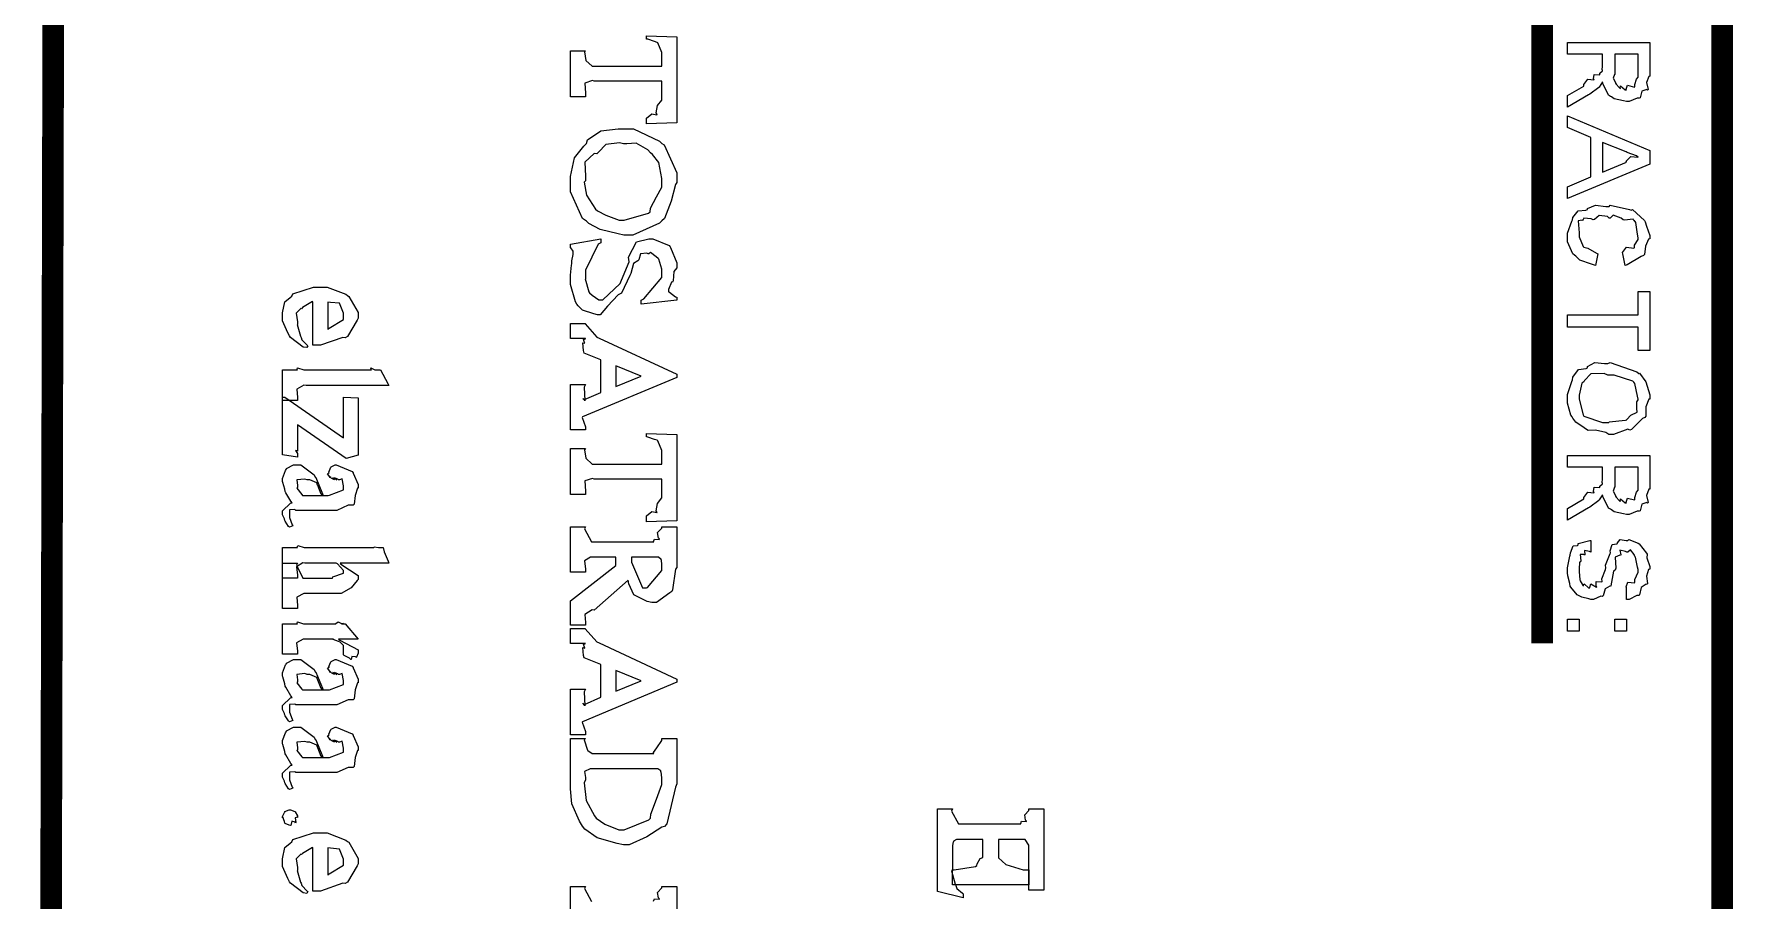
# Model space of a CAD drawing. Extents: x 0.4 to 11.2, y 0.4 to 16.
# Drawn here: x 1.385 to 2.172, y 1.698 to 2.099 of the extents above; entities that cross this region are included whole.
import ezdxf

# ---------------------------------------------------------------- set-up
doc = ezdxf.new("R2010")
doc.units = 0
doc.layers.get('0').update_dxf_attribs({"linetype": 'CONTINUOUS'})

msp = doc.modelspace()

# ---------------------------------------------------------------- linework, layer by layer
at = {"color": 230, "const_width": 0.01}
msp.add_lwpolyline([(1.38997, 0.478353), (1.39501, 2.56999)], dxfattribs=at)
msp.add_lwpolyline([(2.16667, 0.476671), (2.16667, 2.56999), (2.16667, 0.476671), (2.16667, 2.56999), (2.16667, 0.476671)], close=True, dxfattribs=at)
at = {"color": 140, "const_width": 0.01}
msp.add_lwpolyline([(2.08333, 2.54665), (2.08333, 1.81668)], dxfattribs=at)
at = {"color": 0}
for points in [[(1.66851, 2.05729), (1.66851, 2.05925), (1.66862, 2.06), (1.67101, 2.06201), (1.67339, 2.06153), (1.6735, 2.06164), (1.67307, 2.06239), (1.67361, 2.06575), (1.67567, 2.06836), (1.67567, 2.06922), (1.67567, 2.07704), (1.64442, 2.07704), (1.64356, 2.07736), (1.63997, 2.07617), (1.64031, 2.07146), (1.64031, 2.06988), (1.63336, 2.06988), (1.63336, 2.09115), (1.64031, 2.09115), (1.63981, 2.0906), (1.64046, 2.08669), (1.64344, 2.08399), (1.64442, 2.08399), (1.67567, 2.08399), (1.67567, 2.08876), (1.67562, 2.09033), (1.67389, 2.09478), (1.6735, 2.09506), (1.67236, 2.09543), (1.66922, 2.09646), (1.66851, 2.09657), (1.66851, 2.0981), (1.68261, 2.09765), (1.68261, 2.05772), (1.66851, 2.05729)], [(1.6581, 2.00569), (1.65543, 2.00635), (1.64708, 2.00831), (1.64187, 2.01112), (1.64074, 2.01221), (1.63889, 2.01346), (1.63336, 2.02588), (1.63336, 2.03), (1.63336, 2.03288), (1.63519, 2.0415), (1.63954, 2.04704), (1.64074, 2.04824), (1.64128, 2.04992), (1.64751, 2.05414), (1.65549, 2.05496), (1.6581, 2.05496), (1.66249, 2.05496), (1.67458, 2.04937), (1.67567, 2.04824), (1.67681, 2.04764), (1.68261, 2.03461), (1.68261, 2.03022), (1.68201, 2.02924), (1.67996, 2.02149), (1.67686, 2.01351), (1.67567, 2.01243), (1.67453, 2.01139), (1.66222, 2.00569), (1.6581, 2.00569)], [(1.65787, 2.01264), (1.65826, 2.01269), (1.66949, 2.0159), (1.67025, 2.01654), (1.67042, 2.01824), (1.67318, 2.02344), (1.67567, 2.02806), (1.67567, 2.02957), (1.67567, 2.03207), (1.67432, 2.03939), (1.67133, 2.04312), (1.67046, 2.04389), (1.66917, 2.04531), (1.66385, 2.04839), (1.6594, 2.04801), (1.65787, 2.04801), (1.65603, 2.04856), (1.64968, 2.04779), (1.64632, 2.04422), (1.64551, 2.04346), (1.64432, 2.04363), (1.64008, 2.0395), (1.64031, 2.03304), (1.64031, 2.03088), (1.63976, 2.03028), (1.64085, 2.02425), (1.64501, 2.01785), (1.64594, 2.01699), (1.64594, 2.01699), (1.64974, 2.01503), (1.65588, 2.01264), (1.65787, 2.01264)], [(1.64594, 1.96886), (1.64421, 1.9694), (1.63894, 1.97108), (1.63693, 1.9731), (1.63639, 1.97385), (1.63564, 1.97483), (1.63336, 1.98292), (1.63336, 1.98557), (1.63336, 1.98731), (1.6339, 1.99186), (1.634, 1.99251), (1.63406, 1.99382), (1.63465, 1.99675), (1.63465, 1.99772), (1.6346, 1.99832), (1.63357, 1.99983), (1.63336, 1.99989), (1.63336, 2.00163), (1.64746, 2.00401), (1.64746, 2.00228), (1.64626, 2.00157), (1.64031, 1.98958), (1.64031, 1.98557), (1.64019, 1.98557), (1.64193, 1.97954), (1.64225, 1.97906), (1.64225, 1.97906), (1.64344, 1.97803), (1.64649, 1.97581), (1.64746, 1.97581), (1.64839, 1.97586), (1.65636, 1.9834), (1.65701, 1.98492), (1.66049, 1.99337), (1.66021, 1.99556), (1.6639, 2.00271), (1.66965, 2.00401), (1.67156, 2.00401), (1.67156, 2.00401), (1.6791, 2.00097), (1.67958, 2.00032), (1.67974, 2), (1.68261, 1.99294), (1.68261, 1.99056), (1.68261, 1.99056), (1.68121, 1.98893), (1.68099, 1.9846), (1.68067, 1.98406), (1.68018, 1.98406), (1.67871, 1.98062), (1.67871, 1.97949), (1.67871, 1.97949), (1.67925, 1.97939), (1.68197, 1.97721), (1.68261, 1.97711), (1.68261, 1.97558), (1.66612, 1.97385), (1.66612, 1.97558), (1.66732, 1.97635), (1.67567, 1.98622), (1.67567, 1.98947), (1.67562, 1.99007), (1.67426, 1.99457), (1.67393, 1.9949), (1.67312, 1.99567), (1.67046, 1.99772), (1.66965, 1.99707), (1.66938, 1.99707), (1.66868, 1.99744), (1.66585, 1.99718), (1.66499, 1.99436), (1.66461, 1.99382), (1.66456, 1.99393), (1.6626, 1.99257), (1.66135, 1.98796), (1.66092, 1.98708), (1.65701, 1.97885), (1.65539, 1.97814), (1.6505, 1.97282), (1.64708, 1.96886), (1.64594, 1.96886)], [(1.51129, 1.95367), (1.50956, 1.95394), (1.50379, 1.95844), (1.50325, 1.9591), (1.50244, 1.9605), (1.5, 1.96615), (1.5, 1.96799), (1.5, 1.96972), (1.50108, 1.97493), (1.50364, 1.97689), (1.50435, 1.97754), (1.50483, 1.97857), (1.51443, 1.98167), (1.51758, 1.98167), (1.52072, 1.98167), (1.52935, 1.9784), (1.53017, 1.97775), (1.53082, 1.97743), (1.53515, 1.96989), (1.53515, 1.96733), (1.53456, 1.96647), (1.53011, 1.95882), (1.52908, 1.95822), (1.528, 1.95844), (1.51758, 1.95475), (1.51411, 1.95475), (1.51411, 1.97472), (1.51394, 1.97499), (1.50928, 1.97222), (1.5089, 1.97168), (1.50846, 1.97185), (1.50635, 1.96963), (1.50694, 1.96565), (1.50694, 1.96431), (1.50689, 1.96431), (1.5084, 1.95893), (1.50868, 1.95844), (1.50868, 1.95844), (1.509, 1.95736), (1.51144, 1.95475), (1.51172, 1.95454), (1.51129, 1.95367)], [(1.52106, 1.96212), (1.52165, 1.96272), (1.52821, 1.96669), (1.52821, 1.96799), (1.52821, 1.96957), (1.52636, 1.97424), (1.52225, 1.97456), (1.52106, 1.97472), (1.52106, 1.96212)], [(1.63336, 1.91553), (1.63336, 1.93658), (1.64031, 1.93658), (1.63976, 1.93539), (1.64008, 1.92899), (1.64008, 1.92899), (1.63986, 1.92931), (1.63917, 1.93018), (1.63986, 1.92964), (1.63986, 1.92964), (1.64746, 1.93289), (1.64746, 1.94808), (1.63965, 1.95111), (1.63938, 1.95231), (1.63911, 1.95594), (1.64008, 1.95568), (1.64008, 1.95568), (1.63986, 1.95606), (1.63943, 1.95742), (1.64031, 1.95774), (1.64031, 1.95785), (1.63336, 1.95785), (1.63336, 1.96479), (1.64031, 1.96479), (1.64019, 1.96468), (1.64556, 1.95856), (1.6466, 1.95806), (1.68261, 1.94135), (1.68261, 1.93983), (1.639, 1.9216), (1.63878, 1.92139), (1.64031, 1.91699), (1.64031, 1.91553), (1.63336, 1.91553)], [(1.5, 1.92925), (1.5, 1.94336), (1.50694, 1.94336), (1.50689, 1.94347), (1.50706, 1.94428), (1.50993, 1.94336), (1.51085, 1.94336), (1.54124, 1.94336), (1.54112, 1.94347), (1.54096, 1.94428), (1.54281, 1.94336), (1.5434, 1.94336), (1.5434, 1.94336), (1.54406, 1.94336), (1.54406, 1.94336), (1.54536, 1.94336), (1.54536, 1.94336), (1.54883, 1.93707), (1.54926, 1.93619), (1.51107, 1.93619), (1.50999, 1.93625), (1.50662, 1.93451), (1.50694, 1.93061), (1.50694, 1.92925), (1.5, 1.92925)], [(1.6544, 1.93571), (1.66612, 1.94049), (1.6544, 1.94526), (1.6544, 1.93571)], [(1.50694, 1.90294), (1.5, 1.90403), (1.5, 1.93072), (1.50108, 1.93072), (1.52821, 1.91183), (1.52821, 1.91857), (1.52821, 1.9196), (1.52821, 1.92193), (1.52821, 1.92269), (1.52821, 1.92296), (1.52821, 1.92361), (1.52821, 1.92378), (1.52821, 1.93072), (1.53515, 1.9305), (1.53515, 1.90381), (1.52951, 1.90229), (1.50694, 1.91792), (1.50694, 1.90989), (1.50694, 1.90989), (1.50694, 1.90679), (1.50694, 1.90576), (1.50683, 1.90593), (1.50608, 1.90608), (1.50694, 1.90457), (1.50694, 1.90403), (1.50694, 1.90294)], [(1.66851, 1.87304), (1.66851, 1.875), (1.66862, 1.87576), (1.67101, 1.87776), (1.67339, 1.87728), (1.6735, 1.87739), (1.67307, 1.87815), (1.67361, 1.88151), (1.67567, 1.88411), (1.67567, 1.88499), (1.67567, 1.89279), (1.64442, 1.89279), (1.64356, 1.89312), (1.63997, 1.89193), (1.64031, 1.88721), (1.64031, 1.88564), (1.63336, 1.88564), (1.63336, 1.9069), (1.64031, 1.9069), (1.63981, 1.90636), (1.64046, 1.90246), (1.64344, 1.89974), (1.64442, 1.89974), (1.67567, 1.89974), (1.67567, 1.90451), (1.67562, 1.90608), (1.67389, 1.91054), (1.6735, 1.91081), (1.67236, 1.91118), (1.66922, 1.91222), (1.66851, 1.91233), (1.66851, 1.91385), (1.68261, 1.91342), (1.68261, 1.87349), (1.66851, 1.87304)], [(1.50325, 1.8705), (1.50282, 1.87088), (1.50131, 1.87332), (1.50108, 1.87354), (1.50092, 1.8744), (1.5, 1.87619), (1.5, 1.87679), (1.5, 1.87804), (1.50379, 1.88167), (1.50456, 1.88178), (1.5039, 1.88249), (1.50157, 1.8865), (1.50131, 1.88699), (1.50108, 1.88807), (1.50017, 1.89128), (1.5, 1.89165), (1.5, 1.89176), (1.5, 1.89312), (1.50146, 1.89681), (1.50174, 1.89719), (1.50196, 1.89774), (1.50521, 1.89936), (1.50629, 1.89936), (1.50851, 1.89936), (1.51465, 1.89469), (1.51519, 1.89372), (1.5154, 1.89356), (1.51861, 1.88601), (1.51888, 1.88525), (1.52126, 1.88525), (1.52181, 1.88531), (1.52821, 1.88775), (1.52821, 1.88851), (1.52821, 1.8896), (1.52761, 1.89285), (1.52647, 1.89242), (1.52604, 1.89242), (1.52561, 1.89268), (1.52408, 1.89333), (1.52518, 1.89242), (1.52518, 1.89242), (1.52474, 1.89268), (1.52328, 1.89333), (1.52408, 1.89242), (1.52408, 1.89242), (1.52354, 1.89274), (1.52186, 1.89361), (1.52235, 1.8935), (1.52235, 1.8935), (1.52192, 1.89387), (1.52083, 1.89529), (1.52171, 1.89578), (1.52171, 1.89589), (1.52154, 1.89606), (1.52246, 1.89833), (1.52257, 1.89849), (1.52257, 1.89849), (1.52436, 1.89936), (1.52496, 1.89936), (1.52496, 1.89936), (1.53233, 1.89632), (1.53276, 1.89567), (1.53276, 1.89546), (1.53515, 1.89025), (1.53515, 1.88851), (1.53478, 1.88851), (1.53364, 1.88525), (1.53321, 1.88112), (1.53276, 1.88069), (1.53043, 1.88069), (1.52522, 1.87831), (1.52344, 1.87831), (1.50629, 1.87831), (1.50569, 1.87869), (1.50325, 1.87858), (1.50325, 1.87646), (1.50325, 1.87571), (1.50325, 1.87571), (1.50325, 1.87494), (1.50456, 1.87164), (1.50478, 1.87115), (1.50325, 1.8705)], [(1.50933, 1.88525), (1.51867, 1.88525), (1.51801, 1.88585), (1.51644, 1.88981), (1.51628, 1.89003), (1.5159, 1.891), (1.51264, 1.89242), (1.5115, 1.89242), (1.51042, 1.89279), (1.50667, 1.89247), (1.50694, 1.88986), (1.50694, 1.88894), (1.50694, 1.88894), (1.50667, 1.88861), (1.50896, 1.88564), (1.50933, 1.88525)], [(1.63336, 1.82514), (1.63336, 1.83643), (1.6544, 1.85271), (1.6544, 1.85661), (1.64356, 1.85661), (1.64268, 1.85667), (1.63986, 1.85493), (1.64031, 1.85101), (1.64031, 1.84967), (1.63336, 1.84967), (1.63336, 1.87071), (1.64031, 1.87071), (1.63981, 1.86974), (1.64313, 1.86376), (1.64421, 1.86376), (1.67199, 1.86376), (1.67188, 1.86393), (1.67225, 1.86501), (1.67449, 1.86486), (1.67458, 1.86507), (1.6741, 1.86546), (1.67372, 1.868), (1.67567, 1.87007), (1.67567, 1.87071), (1.68261, 1.87071), (1.68261, 1.85183), (1.68201, 1.85113), (1.68067, 1.84147), (1.68024, 1.84076), (1.67936, 1.84011), (1.67318, 1.83556), (1.67111, 1.83556), (1.66894, 1.83615), (1.66265, 1.83914), (1.66043, 1.84424), (1.66004, 1.84597), (1.64442, 1.83208), (1.6435, 1.83231), (1.63997, 1.83014), (1.64031, 1.82639), (1.64031, 1.82514), (1.63336, 1.82514)], [(1.5, 1.83285), (1.5, 1.85389), (1.50694, 1.85389), (1.50646, 1.85292), (1.50944, 1.84694), (1.51042, 1.84694), (1.52322, 1.84694), (1.52328, 1.84754), (1.52821, 1.84924), (1.52821, 1.84978), (1.52821, 1.85053), (1.5255, 1.85357), (1.52496, 1.85389), (1.51042, 1.85389), (1.5095, 1.85394), (1.50651, 1.85221), (1.50694, 1.84831), (1.50694, 1.84694), (1.5, 1.84694), (1.5, 1.86106), (1.50694, 1.86106), (1.50689, 1.86117), (1.50711, 1.86199), (1.5101, 1.86106), (1.51107, 1.86106), (1.54232, 1.86106), (1.54254, 1.86139), (1.54449, 1.86106), (1.54514, 1.86106), (1.54514, 1.86106), (1.54536, 1.86106), (1.54536, 1.86106), (1.54665, 1.86106), (1.54665, 1.86106), (1.54704, 1.8591), (1.54893, 1.85476), (1.54926, 1.85389), (1.52669, 1.85389), (1.52707, 1.85335), (1.53515, 1.8481), (1.53515, 1.84631), (1.53456, 1.84586), (1.53185, 1.84239), (1.52718, 1.83979), (1.52561, 1.83979), (1.51107, 1.83979), (1.50999, 1.83985), (1.50662, 1.83817), (1.50694, 1.83421), (1.50694, 1.83285), (1.5, 1.83285)], [(1.66851, 1.8425), (1.66911, 1.84256), (1.67567, 1.85038), (1.67567, 1.85292), (1.67567, 1.85346), (1.67551, 1.85504), (1.67546, 1.85508), (1.6754, 1.85553), (1.67415, 1.85661), (1.67372, 1.85661), (1.66157, 1.85661), (1.66157, 1.85428), (1.66678, 1.8425), (1.66851, 1.8425)], [(1.53168, 1.80931), (1.53103, 1.8099), (1.5286, 1.81108), (1.52821, 1.81142), (1.52821, 1.81147), (1.52821, 1.81201), (1.52821, 1.81326), (1.52821, 1.81364), (1.52821, 1.81401), (1.52821, 1.81489), (1.52821, 1.81515), (1.52821, 1.81565), (1.52696, 1.81711), (1.52669, 1.81733), (1.52593, 1.81754), (1.52354, 1.81853), (1.52365, 1.81862), (1.52365, 1.81862), (1.51064, 1.81862), (1.50965, 1.81868), (1.50657, 1.81694), (1.50694, 1.81304), (1.50694, 1.81168), (1.5, 1.81168), (1.5, 1.82579), (1.50694, 1.82579), (1.50683, 1.8259), (1.507, 1.82671), (1.50976, 1.82579), (1.51064, 1.82579), (1.52474, 1.82579), (1.52474, 1.82585), (1.52587, 1.82671), (1.52767, 1.82579), (1.52821, 1.82579), (1.52821, 1.82585), (1.52756, 1.82579), (1.52735, 1.82579), (1.52908, 1.82579), (1.53515, 1.81862), (1.52604, 1.81862), (1.52658, 1.81814), (1.53515, 1.81364), (1.53515, 1.81213), (1.53515, 1.81213), (1.53429, 1.81028), (1.53407, 1.81017), (1.53381, 1.81044), (1.53222, 1.81065), (1.53185, 1.80931), (1.53168, 1.80931)], [(1.63336, 1.77436), (1.63336, 1.79542), (1.64031, 1.79542), (1.63976, 1.79422), (1.64008, 1.78782), (1.64008, 1.78782), (1.63986, 1.78814), (1.63917, 1.78901), (1.63986, 1.78847), (1.63986, 1.78847), (1.64746, 1.79172), (1.64746, 1.80692), (1.63965, 1.80994), (1.63938, 1.81114), (1.63911, 1.81478), (1.64008, 1.81451), (1.64008, 1.81451), (1.63986, 1.81489), (1.63943, 1.81625), (1.64031, 1.81657), (1.64031, 1.81668), (1.63336, 1.81668), (1.63336, 1.82362), (1.64031, 1.82362), (1.64019, 1.82351), (1.64556, 1.81739), (1.6466, 1.81689), (1.68261, 1.80018), (1.68261, 1.79867), (1.639, 1.78043), (1.63878, 1.78022), (1.64031, 1.77582), (1.64031, 1.77436), (1.63336, 1.77436)], [(1.50325, 1.78039), (1.50282, 1.78076), (1.50131, 1.78321), (1.50108, 1.78342), (1.50092, 1.78429), (1.5, 1.78608), (1.5, 1.78668), (1.5, 1.78792), (1.50379, 1.79156), (1.50456, 1.79167), (1.5039, 1.79237), (1.50157, 1.79639), (1.50131, 1.79688), (1.50108, 1.79796), (1.50017, 1.80117), (1.5, 1.80154), (1.5, 1.80165), (1.5, 1.803), (1.50146, 1.80669), (1.50174, 1.80707), (1.50196, 1.80761), (1.50521, 1.80925), (1.50629, 1.80925), (1.50851, 1.80925), (1.51465, 1.80458), (1.51519, 1.8036), (1.5154, 1.80344), (1.51861, 1.7959), (1.51888, 1.79514), (1.52126, 1.79514), (1.52181, 1.79519), (1.52821, 1.79764), (1.52821, 1.79839), (1.52821, 1.79949), (1.52761, 1.80274), (1.52647, 1.80231), (1.52604, 1.80231), (1.52561, 1.80257), (1.52408, 1.80322), (1.52518, 1.80231), (1.52518, 1.80231), (1.52474, 1.80257), (1.52328, 1.80322), (1.52408, 1.80231), (1.52408, 1.80231), (1.52354, 1.80263), (1.52186, 1.8035), (1.52235, 1.80339), (1.52235, 1.80339), (1.52192, 1.80376), (1.52083, 1.80518), (1.52171, 1.80567), (1.52171, 1.80578), (1.52154, 1.80593), (1.52246, 1.80821), (1.52257, 1.80838), (1.52257, 1.80838), (1.52436, 1.80925), (1.52496, 1.80925), (1.52496, 1.80925), (1.53233, 1.80621), (1.53276, 1.80556), (1.53276, 1.80533), (1.53515, 1.80012), (1.53515, 1.79839), (1.53478, 1.79839), (1.53364, 1.79514), (1.53321, 1.79101), (1.53276, 1.79058), (1.53043, 1.79058), (1.52522, 1.78819), (1.52344, 1.78819), (1.50629, 1.78819), (1.50569, 1.78857), (1.50325, 1.78847), (1.50325, 1.78635), (1.50325, 1.7856), (1.50325, 1.7856), (1.50325, 1.78483), (1.50456, 1.78153), (1.50478, 1.78103), (1.50325, 1.78039)], [(1.50933, 1.79514), (1.51867, 1.79514), (1.51801, 1.79574), (1.51644, 1.79969), (1.51628, 1.79992), (1.5159, 1.80089), (1.51264, 1.80231), (1.5115, 1.80231), (1.51042, 1.80268), (1.50667, 1.80236), (1.50694, 1.79975), (1.50694, 1.79883), (1.50694, 1.79883), (1.50667, 1.7985), (1.50896, 1.79551), (1.50933, 1.79514)], [(1.6544, 1.79454), (1.66612, 1.79932), (1.6544, 1.8041), (1.6544, 1.79454)], [(1.50325, 1.74903), (1.50282, 1.7494), (1.50131, 1.75185), (1.50108, 1.75206), (1.50092, 1.75293), (1.5, 1.75472), (1.5, 1.75532), (1.5, 1.75657), (1.50379, 1.76019), (1.50456, 1.76031), (1.5039, 1.76101), (1.50157, 1.76503), (1.50131, 1.76551), (1.50108, 1.7666), (1.50017, 1.76981), (1.5, 1.77018), (1.5, 1.77029), (1.5, 1.77165), (1.50146, 1.77533), (1.50174, 1.77572), (1.50196, 1.77626), (1.50521, 1.77789), (1.50629, 1.77789), (1.50851, 1.77789), (1.51465, 1.77322), (1.51519, 1.77225), (1.5154, 1.77208), (1.51861, 1.76454), (1.51888, 1.76378), (1.52126, 1.76378), (1.52181, 1.76383), (1.52821, 1.76628), (1.52821, 1.76704), (1.52821, 1.76813), (1.52761, 1.77138), (1.52647, 1.77094), (1.52604, 1.77094), (1.52561, 1.77121), (1.52408, 1.77186), (1.52518, 1.77094), (1.52518, 1.77094), (1.52474, 1.77121), (1.52328, 1.77186), (1.52408, 1.77094), (1.52408, 1.77094), (1.52354, 1.77126), (1.52186, 1.77214), (1.52235, 1.77203), (1.52235, 1.77203), (1.52192, 1.7724), (1.52083, 1.77382), (1.52171, 1.77431), (1.52171, 1.77442), (1.52154, 1.77458), (1.52246, 1.77686), (1.52257, 1.77701), (1.52257, 1.77701), (1.52436, 1.77789), (1.52496, 1.77789), (1.52496, 1.77789), (1.53233, 1.77485), (1.53276, 1.77419), (1.53276, 1.77399), (1.53515, 1.76878), (1.53515, 1.76704), (1.53478, 1.76704), (1.53364, 1.76378), (1.53321, 1.75965), (1.53276, 1.75922), (1.53043, 1.75922), (1.52522, 1.75683), (1.52344, 1.75683), (1.50629, 1.75683), (1.50569, 1.75722), (1.50325, 1.75711), (1.50325, 1.75499), (1.50325, 1.75424), (1.50325, 1.75424), (1.50325, 1.75347), (1.50456, 1.75017), (1.50478, 1.74968), (1.50325, 1.74903)], [(1.50933, 1.76378), (1.51867, 1.76378), (1.51801, 1.76438), (1.51644, 1.76833), (1.51628, 1.76856), (1.5159, 1.76953), (1.51264, 1.77094), (1.5115, 1.77094), (1.51042, 1.77132), (1.50667, 1.771), (1.50694, 1.76839), (1.50694, 1.76747), (1.50694, 1.76747), (1.50667, 1.76714), (1.50896, 1.76417), (1.50933, 1.76378)], [(1.65787, 1.72342), (1.65494, 1.72407), (1.64567, 1.72657), (1.64008, 1.73068), (1.639, 1.7321), (1.63758, 1.73443), (1.63406, 1.7424), (1.63336, 1.74935), (1.63336, 1.75162), (1.63336, 1.77268), (1.64031, 1.77268), (1.63976, 1.77203), (1.64122, 1.76731), (1.64139, 1.76704), (1.64139, 1.76704), (1.6435, 1.76574), (1.64421, 1.76574), (1.67199, 1.76574), (1.67182, 1.76611), (1.67339, 1.76839), (1.67567, 1.77165), (1.67567, 1.77268), (1.68261, 1.77268), (1.68261, 1.75162), (1.68201, 1.75017), (1.67796, 1.73313), (1.67697, 1.73188), (1.67572, 1.73156), (1.66872, 1.72715), (1.6606, 1.72342), (1.65787, 1.72342)], [(1.65787, 1.73036), (1.65826, 1.73042), (1.66965, 1.73492), (1.67046, 1.73579), (1.67057, 1.73763), (1.67324, 1.74457), (1.67567, 1.75136), (1.67567, 1.75358), (1.67567, 1.7545), (1.67535, 1.75717), (1.67524, 1.75726), (1.67518, 1.75765), (1.67378, 1.75857), (1.67329, 1.75857), (1.64333, 1.75857), (1.64247, 1.75863), (1.63981, 1.75737), (1.64031, 1.75456), (1.64031, 1.75358), (1.63976, 1.75206), (1.64068, 1.74397), (1.64447, 1.73682), (1.64529, 1.73579), (1.64529, 1.73579), (1.64936, 1.73292), (1.65576, 1.73036), (1.65787, 1.73036)], [(1.50369, 1.73242), (1.50315, 1.73247), (1.50131, 1.73335), (1.50108, 1.73351), (1.50097, 1.73421), (1.50017, 1.73622), (1.5, 1.73589), (1.5, 1.73589), (1.5, 1.73654), (1.50092, 1.73833), (1.50108, 1.7385), (1.50114, 1.73882), (1.5031, 1.73958), (1.50369, 1.73958), (1.50369, 1.73958), (1.50575, 1.73887), (1.50586, 1.73872), (1.50586, 1.73872), (1.50694, 1.73676), (1.50694, 1.73611), (1.50683, 1.73622), (1.50586, 1.73594), (1.50624, 1.73367), (1.50608, 1.73351), (1.50586, 1.73389), (1.50429, 1.73438), (1.50385, 1.73242), (1.50369, 1.73242)], [(1.81526, 1.69879), (1.80333, 1.70182), (1.80333, 1.74001), (1.81028, 1.74001), (1.80979, 1.73904), (1.8131, 1.73307), (1.81418, 1.73307), (1.84196, 1.73307), (1.84185, 1.73324), (1.84224, 1.73432), (1.84446, 1.73415), (1.84457, 1.73438), (1.84407, 1.73475), (1.84369, 1.73731), (1.84565, 1.73936), (1.84565, 1.74001), (1.8526, 1.74001), (1.8526, 1.70247), (1.84565, 1.70247), (1.84565, 1.704), (1.84565, 1.70469), (1.84565, 1.70632), (1.84565, 1.70682), (1.8456, 1.70757), (1.84565, 1.71094), (1.84565, 1.71203), (1.84565, 1.72222), (1.8456, 1.72319), (1.84386, 1.72592), (1.84326, 1.72592), (1.83154, 1.72592), (1.83154, 1.71767), (1.83154, 1.71739), (1.83501, 1.71436), (1.84299, 1.71181), (1.84565, 1.71181), (1.84565, 1.70486), (1.81028, 1.70486), (1.81028, 1.71181), (1.81099, 1.71186), (1.82096, 1.71343), (1.82156, 1.71376), (1.82167, 1.71463), (1.82314, 1.71707), (1.82437, 1.71756), (1.82437, 1.71767), (1.82437, 1.72592), (1.81244, 1.72592), (1.81207, 1.72592), (1.81076, 1.72504), (1.81071, 1.72483), (1.81065, 1.72483), (1.81028, 1.72304), (1.81028, 1.72244), (1.81028, 1.71203), (1.80974, 1.71138), (1.81158, 1.70518), (1.81179, 1.70464), (1.81179, 1.70464), (1.81228, 1.70324), (1.81494, 1.70096), (1.81526, 1.70074), (1.81526, 1.69879)], [(1.51129, 1.7009), (1.50956, 1.70117), (1.50379, 1.70568), (1.50325, 1.70632), (1.50244, 1.70774), (1.5, 1.71337), (1.5, 1.71522), (1.5, 1.71696), (1.50108, 1.72217), (1.50364, 1.72413), (1.50435, 1.72478), (1.50483, 1.72581), (1.51443, 1.72889), (1.51758, 1.72889), (1.52072, 1.72889), (1.52935, 1.72564), (1.53017, 1.72499), (1.53082, 1.72467), (1.53515, 1.71713), (1.53515, 1.71457), (1.53456, 1.71371), (1.53011, 1.70606), (1.52908, 1.70546), (1.528, 1.70568), (1.51758, 1.70199), (1.51411, 1.70199), (1.51411, 1.72194), (1.51394, 1.72222), (1.50928, 1.71946), (1.5089, 1.71892), (1.50846, 1.71907), (1.50635, 1.71685), (1.50694, 1.71289), (1.50694, 1.71153), (1.50689, 1.71153), (1.5084, 1.70617), (1.50868, 1.70568), (1.50868, 1.70568), (1.509, 1.70458), (1.51144, 1.70199), (1.51172, 1.70176), (1.51129, 1.7009)], [(1.52106, 1.70936), (1.52165, 1.70996), (1.52821, 1.71392), (1.52821, 1.71522), (1.52821, 1.71679), (1.52636, 1.72146), (1.52225, 1.72179), (1.52106, 1.72194), (1.52106, 1.70936)]]:
    msp.add_lwpolyline(points, close=True, dxfattribs=at)
at = {"color": 140}
for points in [[(2.095, 2.095), (2.13319, 2.095), (2.13319, 2.07937), (2.13276, 2.07932), (2.13163, 2.0765), (2.13232, 2.07324), (2.13211, 2.07286), (2.13178, 2.07319), (2.12944, 2.07249), (2.12869, 2.06939), (2.12819, 2.06917), (2.12733, 2.06922), (2.12358, 2.06765), (2.12235, 2.06765), (2.12093, 2.06799), (2.11664, 2.0689), (2.1154, 2.06976), (2.11496, 2.07004), (2.11399, 2.07064), (2.11143, 2.07601), (2.11128, 2.07676), (2.11128, 2.07676), (2.10969, 2.07437), (2.10954, 2.07417), (2.10954, 2.07417), (2.10531, 2.07101), (2.10476, 2.07069), (2.095, 2.06506), (2.095, 2.07047), (2.1026, 2.07482), (2.10254, 2.07557), (2.10449, 2.07796), (2.10715, 2.07764), (2.10736, 2.07785), (2.1071, 2.07824), (2.10736, 2.08024), (2.10986, 2.08008), (2.10997, 2.08024), (2.11003, 2.08074), (2.11122, 2.08188), (2.11128, 2.08197), (2.11111, 2.08251), (2.11128, 2.08393), (2.11128, 2.08436), (2.11128, 2.08957), (2.095, 2.08957), (2.095, 2.095)], [(2.11692, 2.08957), (2.11692, 2.08024), (2.11675, 2.08024), (2.1161, 2.07844), (2.11746, 2.07611), (2.11757, 2.0759), (2.11757, 2.07596), (2.11729, 2.07596), (2.11931, 2.07383), (2.11951, 2.07374), (2.11942, 2.07394), (2.11957, 2.07488), (2.12169, 2.07308), (2.12235, 2.07308), (2.12218, 2.0734), (2.12283, 2.07519), (2.12603, 2.07437), (2.12625, 2.0746), (2.12625, 2.07547), (2.12696, 2.07801), (2.12776, 2.07889), (2.12776, 2.07915), (2.12776, 2.08957), (2.11692, 2.08957)], [(2.095, 2.06099), (2.13319, 2.04492), (2.13319, 2.03863), (2.095, 2.02279), (2.095, 2.02821), (2.10585, 2.03276), (2.10585, 2.051), (2.095, 2.05556), (2.095, 2.06099)], [(2.11128, 2.04861), (2.11128, 2.03494), (2.12235, 2.0395), (2.12224, 2.03999), (2.1244, 2.04215), (2.12765, 2.04189), (2.12776, 2.04189), (2.12701, 2.04249), (2.12272, 2.04406), (2.12213, 2.04428), (2.11128, 2.04861)], [(2.1091, 1.99718), (2.10801, 1.99175), (2.10622, 1.99229), (2.10081, 1.99425), (2.09885, 1.99599), (2.09825, 1.99653), (2.09744, 1.99713), (2.095, 2.00271), (2.095, 2.00456), (2.095, 2.00663), (2.097, 2.01226), (2.09739, 2.01281), (2.09754, 2.01394), (2.10004, 2.01704), (2.10357, 2.01731), (2.10433, 2.01758), (2.10433, 2.01812), (2.10807, 2.01964), (2.11279, 2.0191), (2.11431, 2.0191), (2.11486, 2.01958), (2.12381, 2.01768), (2.12451, 2.01736), (2.12511, 2.01764), (2.13069, 2.01253), (2.13103, 2.01193), (2.13103, 2.01193), (2.13163, 2.00987), (2.13319, 2.00558), (2.13319, 2.00412), (2.13254, 2.00396), (2.13112, 2.00065), (2.13069, 1.99685), (2.13015, 1.99631), (2.12907, 1.99582), (2.12261, 1.99197), (2.12169, 1.99175), (2.12061, 1.99718), (2.1205, 1.99778), (2.12235, 2.00017), (2.12576, 1.99972), (2.12603, 2), (2.12603, 2.00114), (2.12776, 2.00375), (2.12776, 2.00456), (2.12744, 2.00629), (2.12668, 2.01161), (2.12597, 2.01264), (2.12582, 2.01258), (2.12549, 2.01318), (2.12136, 2.01269), (2.12082, 2.01281), (2.11985, 2.01357), (2.11621, 2.01497), (2.11481, 2.01367), (2.11431, 2.01367), (2.1135, 2.01438), (2.10975, 2.01486), (2.10747, 2.01297), (2.10693, 2.01281), (2.10601, 2.01329), (2.1026, 2.01367), (2.102, 2.01238), (2.10194, 2.01238), (2.10178, 2.01264), (2.09993, 2.01243), (2.10042, 2.00689), (2.10042, 2.00499), (2.10042, 2.00499), (2.10226, 2.00054), (2.1026, 2.00022), (2.1026, 2.00022), (2.10439, 1.99972), (2.1084, 1.99735), (2.1091, 1.99718)], [(2.095, 1.96881), (2.12776, 1.96881), (2.12776, 1.97965), (2.13319, 1.97965), (2.13319, 1.95231), (2.12776, 1.95231), (2.12776, 1.96317), (2.095, 1.96317), (2.095, 1.96881)], [(2.11367, 1.94629), (2.11481, 1.94678), (2.12711, 1.94249), (2.12799, 1.94174), (2.12842, 1.94185), (2.13124, 1.93778), (2.13319, 1.93181), (2.13319, 1.92979), (2.13265, 1.92974), (2.13129, 1.92632), (2.13124, 1.92199), (2.13081, 1.92133), (2.12978, 1.9209), (2.12463, 1.91581), (2.12386, 1.91547), (2.12304, 1.91585), (2.11637, 1.91351), (2.1141, 1.91351), (2.11285, 1.91433), (2.10807, 1.91542), (2.10465, 1.91536), (2.10389, 1.91569), (2.10271, 1.91656), (2.09896, 1.91922), (2.09754, 1.92096), (2.09717, 1.92156), (2.09663, 1.92242), (2.095, 1.92796), (2.095, 1.92979), (2.095, 1.93201), (2.097, 1.93804), (2.09739, 1.93869), (2.09754, 1.94), (2.10015, 1.94362), (2.10362, 1.94401), (2.10433, 1.94433), (2.10433, 1.94493), (2.10769, 1.94678), (2.11219, 1.94629), (2.11367, 1.94629)], [(2.11367, 1.94086), (2.11203, 1.94168), (2.10585, 1.94151), (2.10297, 1.93838), (2.1026, 1.93782), (2.10161, 1.93728), (2.10042, 1.93169), (2.10042, 1.92979), (2.10042, 1.92979), (2.10226, 1.92253), (2.1026, 1.92199), (2.1026, 1.92199), (2.11122, 1.91894), (2.1141, 1.91894), (2.11436, 1.91938), (2.12185, 1.92003), (2.12256, 1.92025), (2.1225, 1.92042), (2.12435, 1.92236), (2.12733, 1.92372), (2.12733, 1.92415), (2.12717, 1.92524), (2.12711, 1.9285), (2.12776, 1.92947), (2.12776, 1.92979), (2.12739, 1.93126), (2.12614, 1.93707), (2.12582, 1.93761), (2.12528, 1.93821), (2.1166, 1.94086), (2.11367, 1.94086)], [(2.095, 1.90375), (2.13319, 1.90375), (2.13319, 1.88813), (2.13276, 1.88807), (2.13163, 1.88525), (2.13232, 1.882), (2.13211, 1.88163), (2.13178, 1.88194), (2.12944, 1.88124), (2.12869, 1.87815), (2.12819, 1.87793), (2.12733, 1.87799), (2.12358, 1.87642), (2.12235, 1.87642), (2.12093, 1.87674), (2.11664, 1.87765), (2.1154, 1.87853), (2.11496, 1.87879), (2.11399, 1.87939), (2.11143, 1.88476), (2.11128, 1.88553), (2.11128, 1.88553), (2.10969, 1.88314), (2.10954, 1.88292), (2.10954, 1.88292), (2.10531, 1.87978), (2.10476, 1.87944), (2.095, 1.87381), (2.095, 1.87924), (2.1026, 1.88357), (2.10254, 1.88433), (2.10449, 1.88672), (2.10715, 1.88639), (2.10736, 1.88661), (2.1071, 1.88699), (2.10736, 1.889), (2.10986, 1.88883), (2.10997, 1.889), (2.11003, 1.88949), (2.11122, 1.89063), (2.11128, 1.89074), (2.11111, 1.89128), (2.11128, 1.89268), (2.11128, 1.89312), (2.11128, 1.89833), (2.095, 1.89833), (2.095, 1.90375)], [(2.11692, 1.89833), (2.11692, 1.889), (2.11675, 1.889), (2.1161, 1.88721), (2.11746, 1.88487), (2.11757, 1.88465), (2.11757, 1.88471), (2.11729, 1.88471), (2.11931, 1.8826), (2.11951, 1.88249), (2.11942, 1.88271), (2.11957, 1.88363), (2.12169, 1.88183), (2.12235, 1.88183), (2.12218, 1.88217), (2.12283, 1.88396), (2.12603, 1.88314), (2.12625, 1.88336), (2.12625, 1.88422), (2.12696, 1.88678), (2.12776, 1.88764), (2.12776, 1.88792), (2.12776, 1.89833), (2.11692, 1.89833)], [(2.10585, 1.86431), (2.10585, 1.85889), (2.10525, 1.85932), (2.10286, 1.85975), (2.10303, 1.85775), (2.10281, 1.85758), (2.10254, 1.85786), (2.10086, 1.85786), (2.10118, 1.85487), (2.10107, 1.85454), (2.10058, 1.85439), (2.10042, 1.85113), (2.10042, 1.84999), (2.10042, 1.84999), (2.10081, 1.84619), (2.10086, 1.84586), (2.10086, 1.84586), (2.10086, 1.84565), (2.10226, 1.84343), (2.10238, 1.84326), (2.10232, 1.84343), (2.10275, 1.84424), (2.10476, 1.84239), (2.10542, 1.84239), (2.10531, 1.84272), (2.1059, 1.84424), (2.10846, 1.84278), (2.10867, 1.84283), (2.10835, 1.84326), (2.10835, 1.84538), (2.111, 1.84521), (2.11106, 1.84543), (2.111, 1.84657), (2.11262, 1.85097), (2.11279, 1.85172), (2.11268, 1.85286), (2.11481, 1.85835), (2.11496, 1.85867), (2.11481, 1.8596), (2.11567, 1.86257), (2.11789, 1.86279), (2.11822, 1.86301), (2.11811, 1.86328), (2.11936, 1.86486), (2.12213, 1.86431), (2.12299, 1.86431), (2.12343, 1.86481), (2.12782, 1.86307), (2.12819, 1.86279), (2.12819, 1.86279), (2.13167, 1.85856), (2.13189, 1.85801), (2.13189, 1.85801), (2.13172, 1.85628), (2.13319, 1.85238), (2.13319, 1.85107), (2.1326, 1.85092), (2.13157, 1.84787), (2.13211, 1.84446), (2.13189, 1.84392), (2.13146, 1.84412), (2.12912, 1.84256), (2.12842, 1.83925), (2.12799, 1.83892), (2.12717, 1.83886), (2.12358, 1.83697), (2.12235, 1.83697), (2.12235, 1.84239), (2.12213, 1.84283), (2.12294, 1.845), (2.12603, 1.84467), (2.12625, 1.845), (2.12625, 1.84625), (2.12776, 1.84972), (2.12776, 1.85086), (2.12739, 1.852), (2.12651, 1.85661), (2.12625, 1.85693), (2.12592, 1.85781), (2.12414, 1.86003), (2.12299, 1.85889), (2.12256, 1.85889), (2.12185, 1.85932), (2.11925, 1.85992), (2.11974, 1.85764), (2.11951, 1.85736), (2.11925, 1.85758), (2.11708, 1.85661), (2.11735, 1.85157), (2.11714, 1.85064), (2.11626, 1.85015), (2.11513, 1.84338), (2.11496, 1.84304), (2.11469, 1.84326), (2.11247, 1.8419), (2.11149, 1.83871), (2.11106, 1.83849), (2.11051, 1.83854), (2.10704, 1.83697), (2.10585, 1.83697), (2.10487, 1.83729), (2.10172, 1.83806), (2.10075, 1.83854), (2.10042, 1.83871), (2.09956, 1.83925), (2.09657, 1.84278), (2.09631, 1.84326), (2.09608, 1.84446), (2.09517, 1.84793), (2.095, 1.84933), (2.095, 1.84978), (2.095, 1.85172), (2.09608, 1.85704), (2.09631, 1.85758), (2.0964, 1.85867), (2.09771, 1.86187), (2.09961, 1.86208), (2.09999, 1.86236), (2.09999, 1.8629), (2.10531, 1.86431), (2.10585, 1.86431)], [(2.095, 1.82785), (2.10042, 1.82785), (2.10042, 1.82243), (2.095, 1.82243), (2.095, 1.82785)], [(2.11692, 1.82785), (2.12235, 1.82785), (2.12235, 1.82243), (2.11692, 1.82243), (2.11692, 1.82785)]]:
    msp.add_lwpolyline(points, close=True, dxfattribs=at)
at = {"color": 0}
for points in [[(1.63336, 1.68306), (1.63336, 1.7041), (1.64031, 1.7041), (1.63981, 1.70313), (1.64313, 1.69715)], [(1.67188, 1.69732), (1.67225, 1.6984), (1.67449, 1.69824), (1.67458, 1.69846), (1.6741, 1.69883), (1.67372, 1.70139), (1.67567, 1.70344), (1.67567, 1.7041), (1.68261, 1.7041), (1.68261, 1.68522)]]:
    msp.add_lwpolyline(points, dxfattribs=at)

doc.saveas('drawing.dxf')
